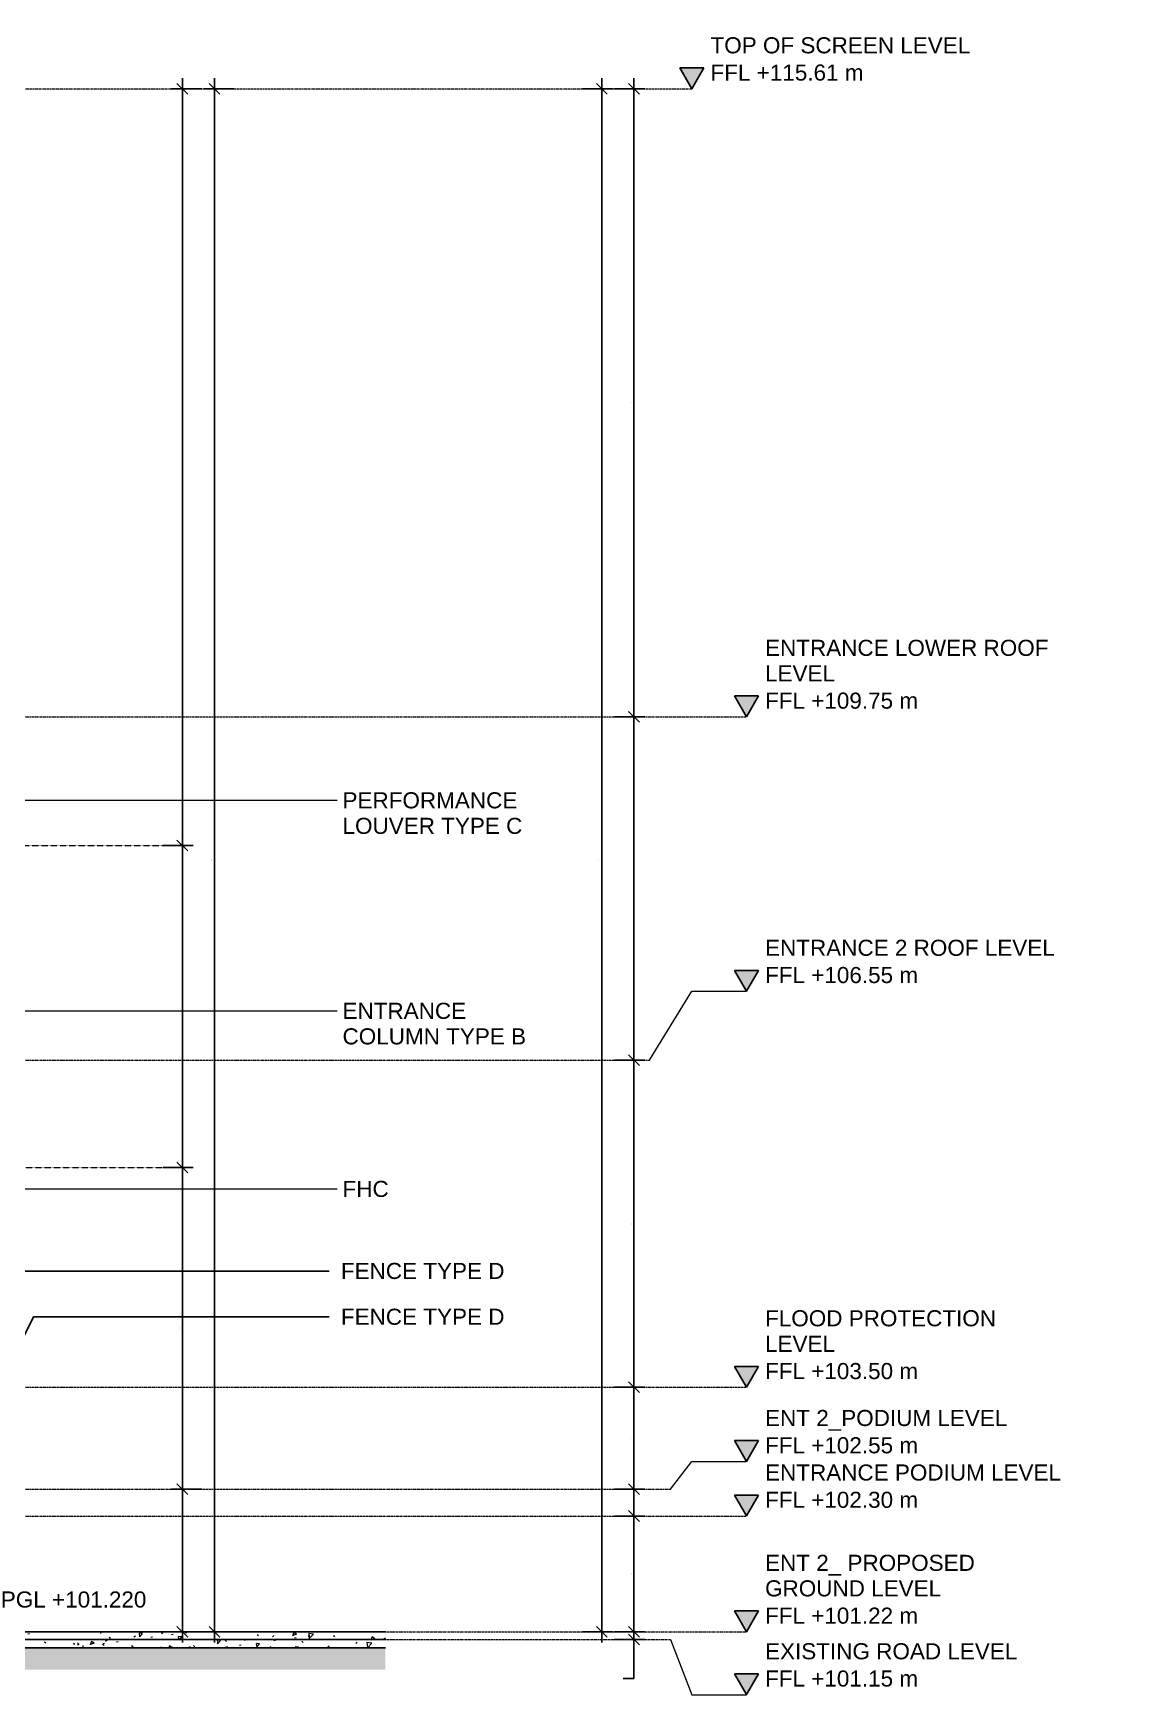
# Model space of a CAD drawing. Header units: millimetres. Extents: x 652554 to 1678317, y -308114 to 170803.
# Drawn here: x 757225 to 767477, y -100297 to -84808 of the extents above; entities that cross this region are included whole.
import ezdxf

# ---------------------------------------------------------------- set-up
doc = ezdxf.new("R2010")
doc.units = ezdxf.units.MM
doc.linetypes.add('Centre', pattern=[31.75, 6.35, -4.7625, 15.875, -4.7625])
doc.linetypes.add('DPA_Hidden 50', pattern=[3, 2, -1])
for name, color, linetype, lineweight in [('A-ANNO-DIMS', 7, 'Continuous', 9), ('A-ANNO-KEYN', 7, 'Continuous', 25), ('A-DETL', 7, 'Continuous', 70), ('A-DETL-GENF', 7, 'Continuous', 35), ('A-DETL-THIN', 7, 'Continuous', 25), ('A-FLOR-FNSH', 7, 'Continuous', 70), ('A-FLOR-LEVL', 7, 'Continuous', 9), ('A-FLOR-PATT', 7, 'Continuous', 70), ('G-ANNO-SPOR', 7, 'Continuous', 9), ('G-ANNO-TEXT', 7, 'Continuous', 9)]:
    doc.layers.add(name, color=color, linetype=linetype, lineweight=lineweight)
doc.styles.add('Arial_2', font='arial.ttf', dxfattribs={"height": 3})
doc.dimstyles.new('DPA-DIM-3_0_T-T', dxfattribs={"dimscale": 304.8, "dimtxt": 153.03891, "dimasz": 0.328084, "dimexe": 0.328084, "dimexo": 0.0625, "dimgap": 0.082021, "dimtad": 1, "dimdec": 0, "dimzin": 0, "dimdsep": 46, "dimtxsty": 'Arial_2', "dimblk1": 'OBLIQUE', "dimblk2": 'OBLIQUE', "dimsah": 1, "dimcen": 0.09, "dimdle": 0.328084, "dimclrd": 7, "dimclre": 7, "dimclrt": 7, "dimadec": 8, "dimazin": 0, "dimtfac": 1, "dimtdec": 4, "dimtix": 1, "dimtmove": 0, "dimatfit": 3, "dimfxl": 0.656168, "dimfxlon": 1, "dimtvp": 1, "dimtolj": 1, "dimtzin": 0, "dimarcsym": 2})
doc.dimstyles.new('DPA-DIM-3_0_T-T_1', dxfattribs={"dimscale": 304.8, "dimtxt": 153.03891, "dimasz": 0.328084, "dimexe": 0.328084, "dimexo": 0.0625, "dimgap": 0.082021, "dimtad": 1, "dimdec": 0, "dimzin": 0, "dimdsep": 46, "dimtxsty": 'Arial_2', "dimblk1": 'OBLIQUE', "dimblk2": 'OBLIQUE', "dimsah": 1, "dimcen": 0.09, "dimdle": 0.328084, "dimclrd": 7, "dimclre": 7, "dimclrt": 7, "dimadec": 8, "dimazin": 0, "dimtfac": 1, "dimtdec": 4, "dimtix": 1, "dimtmove": 1, "dimatfit": 3, "dimfxl": 0.656168, "dimfxlon": 1, "dimtvp": 1, "dimtolj": 1, "dimtzin": 0, "dimarcsym": 2})

# ---------------------------------------------------------------- blocks, each defined once
blk = doc.blocks.new('PPL-C-AECM-1-PP19-SE-M3-0001_rvt-1-2241-01 ENTRANCE 2 ENLARGED ELEVATION 1')
at = {"layer": 'A-FLOR-FNSH', "color": 7, "lineweight": 25}
blk.add_line((-619007, 101150), (-628221, 101150), dxfattribs=at)
blk = doc.blocks.new('Level - ARC - Level-3654792-2241-01 ENTRANCE 2 ENLARGED ELEVATION 1')
at = {"layer": 'A-FLOR-LEVL'}
blk.add_hatch(color=7, dxfattribs=at).paths.add_polyline_path([(-615530, 109945), (-615642, 109751), (-615754, 109945)])
at = {"layer": 'A-FLOR-LEVL', "color": 7, "lineweight": 25}
for p, q in [((-615530, 109945), (-615754, 109945)), ((-615754, 109945), (-615642, 109751)), ((-615642, 109751), (-615530, 109945))]:
    blk.add_line(p, q, dxfattribs=at)
blk = doc.blocks.new('_Oblique')
at = {"color": 7, "linetype": 'ByBlock', "lineweight": -2}
blk.add_line((-0.5, -0.5), (0.5, 0.5), dxfattribs=at)
blk = doc.blocks.new('*D1398')
at = {"layer": 'A-ANNO-DIMS', "color": 7, "lineweight": -2, "transparency": 16777216}
for p, q in [((762645, -85326), (762926, -85326)), ((762826, -85226), (762826, -91281)), ((762645, -91181), (762926, -91181))]:
    blk.add_line(p, q, dxfattribs=at)
at = {"layer": 'Defpoints', "color": 7, "transparency": 16777216}
for p in [(762626, -85326), (762626, -91181), (762826, -91181)]:
    blk.add_point(p, dxfattribs=at)
at = {"layer": 'A-ANNO-DIMS', "color": 7, "lineweight": -2, "transparency": 16777216, "xscale": 100, "yscale": 100, "zscale": 100}
for p, rotation in [((762826, -85326), 90), ((762826, -91181), 270)]:
    blk.add_blockref('_Oblique', p, dxfattribs=dict(at, rotation=rotation))
at = {"layer": 'A-ANNO-DIMS', "color": 7, "transparency": 16777216, "insert": (762799, -88253), "char_height": 3, "width": 553.77, "attachment_point": 5, "rotation": 90, "style": 'Arial_2'}
blk.add_mtext('\\A1;5855', dxfattribs=at)
blk = doc.blocks.new('*D1399')
at = {"layer": 'A-ANNO-DIMS', "color": 7, "lineweight": -2, "transparency": 16777216}
for p, q in [((762645, -91181), (762926, -91181)), ((762826, -91081), (762826, -94481)), ((762645, -94381), (762926, -94381))]:
    blk.add_line(p, q, dxfattribs=at)
at = {"layer": 'Defpoints', "color": 7, "transparency": 16777216}
for p in [(762626, -91181), (762626, -94381), (762826, -94381)]:
    blk.add_point(p, dxfattribs=at)
at = {"layer": 'A-ANNO-DIMS', "color": 7, "lineweight": -2, "transparency": 16777216, "xscale": 100, "yscale": 100, "zscale": 100}
for p, rotation in [((762826, -91181), 90), ((762826, -94381), 270)]:
    blk.add_blockref('_Oblique', p, dxfattribs=dict(at, rotation=rotation))
at = {"layer": 'A-ANNO-DIMS', "color": 7, "transparency": 16777216, "insert": (762799, -92781), "char_height": 3, "width": 553.77, "attachment_point": 5, "rotation": 90, "style": 'Arial_2'}
blk.add_mtext('\\A1;3200', dxfattribs=at)
blk = doc.blocks.new('*D1400')
at = {"layer": 'A-ANNO-DIMS', "color": 7, "lineweight": -2, "transparency": 16777216}
for p, q in [((762826, -94281), (762826, -97531)), ((762645, -94381), (762926, -94381)), ((762645, -97431), (762926, -97431))]:
    blk.add_line(p, q, dxfattribs=at)
at = {"layer": 'Defpoints', "color": 7, "transparency": 16777216}
for p in [(762626, -94381), (762626, -97431), (762826, -97431)]:
    blk.add_point(p, dxfattribs=at)
at = {"layer": 'A-ANNO-DIMS', "color": 7, "lineweight": -2, "transparency": 16777216, "xscale": 100, "yscale": 100, "zscale": 100}
for p, rotation in [((762826, -94381), 90), ((762826, -97431), 270)]:
    blk.add_blockref('_Oblique', p, dxfattribs=dict(at, rotation=rotation))
at = {"layer": 'A-ANNO-DIMS', "color": 7, "transparency": 16777216, "insert": (762799, -95906), "char_height": 3, "width": 553.77, "attachment_point": 5, "rotation": 90, "style": 'Arial_2'}
blk.add_mtext('\\A1;3050', dxfattribs=at)
blk = doc.blocks.new('*D1401')
at = {"layer": 'A-ANNO-DIMS', "color": 7, "lineweight": -2, "transparency": 16777216}
for p, q in [((762826, -97331), (762826, -98481)), ((762645, -97431), (762926, -97431)), ((762645, -98381), (762926, -98381))]:
    blk.add_line(p, q, dxfattribs=at)
at = {"layer": 'Defpoints', "color": 7, "transparency": 16777216}
for p in [(762626, -97431), (762626, -98381), (762826, -98381)]:
    blk.add_point(p, dxfattribs=at)
at = {"layer": 'A-ANNO-DIMS', "color": 7, "lineweight": -2, "transparency": 16777216, "xscale": 100, "yscale": 100, "zscale": 100}
for p, rotation in [((762826, -97431), 90), ((762826, -98381), 270)]:
    blk.add_blockref('_Oblique', p, dxfattribs=dict(at, rotation=rotation))
at = {"layer": 'A-ANNO-DIMS', "color": 7, "transparency": 16777216, "insert": (762799, -97906), "char_height": 3, "width": 415.32, "attachment_point": 5, "rotation": 90, "style": 'Arial_2'}
blk.add_mtext('\\A1;950', dxfattribs=at)
blk = doc.blocks.new('*D1402')
at = {"layer": 'A-ANNO-DIMS', "color": 7, "lineweight": -2, "transparency": 16777216}
for p, q in [((762826, -98281), (762826, -98731)), ((762645, -98381), (762926, -98381)), ((762645, -98631), (762926, -98631))]:
    blk.add_line(p, q, dxfattribs=at)
at = {"layer": 'Defpoints', "color": 7, "transparency": 16777216}
for p in [(762626, -98381), (762626, -98631), (762826, -98631)]:
    blk.add_point(p, dxfattribs=at)
at = {"layer": 'A-ANNO-DIMS', "color": 7, "lineweight": -2, "transparency": 16777216, "xscale": 100, "yscale": 100, "zscale": 100}
for p, rotation in [((762826, -98381), 90), ((762826, -98631), 270)]:
    blk.add_blockref('_Oblique', p, dxfattribs=dict(at, rotation=rotation))
at = {"layer": 'A-ANNO-DIMS', "color": 7, "transparency": 16777216, "insert": (762799, -98506), "char_height": 3, "width": 415.32, "attachment_point": 5, "rotation": 90, "style": 'Arial_2'}
blk.add_mtext('\\A1;250', dxfattribs=at)
blk = doc.blocks.new('*D1403')
at = {"layer": 'A-ANNO-DIMS', "color": 7, "lineweight": -2, "transparency": 16777216}
for p, q in [((762645, -98631), (762926, -98631)), ((762826, -98531), (762826, -99811)), ((762645, -99711), (762926, -99711))]:
    blk.add_line(p, q, dxfattribs=at)
at = {"layer": 'Defpoints', "color": 7, "transparency": 16777216}
for p in [(762626, -98631), (762626, -99711), (762826, -99711)]:
    blk.add_point(p, dxfattribs=at)
at = {"layer": 'A-ANNO-DIMS', "color": 7, "lineweight": -2, "transparency": 16777216, "xscale": 100, "yscale": 100, "zscale": 100}
for p, rotation in [((762826, -98631), 90), ((762826, -99711), 270)]:
    blk.add_blockref('_Oblique', p, dxfattribs=dict(at, rotation=rotation))
at = {"layer": 'A-ANNO-DIMS', "color": 7, "transparency": 16777216, "insert": (762799, -99171), "char_height": 3, "width": 553.77, "attachment_point": 5, "rotation": 90, "style": 'Arial_2'}
blk.add_mtext('\\A1;1080', dxfattribs=at)
blk = doc.blocks.new('*D1404')
at = {"layer": 'A-ANNO-DIMS', "color": 7, "lineweight": -2, "transparency": 16777216}
for p, q in [((762645, -99711), (762926, -99711)), ((762826, -99611), (762826, -99881)), ((762645, -99781), (762926, -99781)), ((762826, -100145), (762826, -99781)), ((762726, -100145), (762826, -100145))]:
    blk.add_line(p, q, dxfattribs=at)
at = {"layer": 'Defpoints', "color": 7, "transparency": 16777216}
for p in [(762626, -99711), (762626, -99781), (762826, -99781)]:
    blk.add_point(p, dxfattribs=at)
at = {"layer": 'A-ANNO-DIMS', "color": 7, "lineweight": -2, "transparency": 16777216, "xscale": 100, "yscale": 100, "zscale": 100}
for p, rotation in [((762826, -99711), 90), ((762826, -99781), 270)]:
    blk.add_blockref('_Oblique', p, dxfattribs=dict(at, rotation=rotation))
at = {"layer": 'A-ANNO-DIMS', "color": 7, "transparency": 16777216, "insert": (762697, -100257), "char_height": 3, "width": 276.88, "attachment_point": 1, "rotation": 90, "line_spacing_factor": 0.941778, "style": 'Arial_2'}
blk.add_mtext('\\A1;70', dxfattribs=at)
blk = doc.blocks.new('*D1413')
at = {"layer": 'A-ANNO-DIMS', "color": 7, "lineweight": -2, "transparency": 16777216}
for p, q in [((758796, -85326), (758515, -85326)), ((758615, -85226), (758615, -92481)), ((758434, -92381), (758715, -92381))]:
    blk.add_line(p, q, dxfattribs=at)
at = {"layer": 'Defpoints', "color": 7, "transparency": 16777216}
for p in [(758815, -85326), (758415, -92381), (758615, -92381)]:
    blk.add_point(p, dxfattribs=at)
at = {"layer": 'A-ANNO-DIMS', "color": 7, "lineweight": -2, "transparency": 16777216, "xscale": 100, "yscale": 100, "zscale": 100}
for p, rotation in [((758615, -85326), 90), ((758615, -92381), 270)]:
    blk.add_blockref('_Oblique', p, dxfattribs=dict(at, rotation=rotation))
at = {"layer": 'A-ANNO-DIMS', "color": 7, "transparency": 16777216, "insert": (758588, -88853), "char_height": 3, "width": 553.77, "attachment_point": 5, "rotation": 90, "style": 'Arial_2'}
blk.add_mtext('\\A1;7055', dxfattribs=at)
blk = doc.blocks.new('*D1414')
at = {"layer": 'A-ANNO-DIMS', "color": 7, "lineweight": -2, "transparency": 16777216}
for p, q in [((758615, -92281), (758615, -95481)), ((758434, -92381), (758715, -92381)), ((758434, -95381), (758715, -95381))]:
    blk.add_line(p, q, dxfattribs=at)
at = {"layer": 'Defpoints', "color": 7, "transparency": 16777216}
for p in [(758415, -92381), (758415, -95381), (758615, -95381)]:
    blk.add_point(p, dxfattribs=at)
at = {"layer": 'A-ANNO-DIMS', "color": 7, "lineweight": -2, "transparency": 16777216, "xscale": 100, "yscale": 100, "zscale": 100}
for p, rotation in [((758615, -92381), 90), ((758615, -95381), 270)]:
    blk.add_blockref('_Oblique', p, dxfattribs=dict(at, rotation=rotation))
at = {"layer": 'A-ANNO-DIMS', "color": 7, "transparency": 16777216, "insert": (758588, -93881), "char_height": 3, "width": 553.77, "attachment_point": 5, "rotation": 90, "style": 'Arial_2'}
blk.add_mtext('\\A1;3000', dxfattribs=at)
blk = doc.blocks.new('*D1415')
at = {"layer": 'A-ANNO-DIMS', "color": 7, "lineweight": -2, "transparency": 16777216}
for p, q in [((758434, -95381), (758715, -95381)), ((758615, -95281), (758615, -98481)), ((758796, -98381), (758515, -98381))]:
    blk.add_line(p, q, dxfattribs=at)
at = {"layer": 'Defpoints', "color": 7, "transparency": 16777216}
for p in [(758415, -95381), (758615, -98381), (758815, -98381)]:
    blk.add_point(p, dxfattribs=at)
at = {"layer": 'A-ANNO-DIMS', "color": 7, "lineweight": -2, "transparency": 16777216, "xscale": 100, "yscale": 100, "zscale": 100}
for p, rotation in [((758615, -95381), 90), ((758615, -98381), 270)]:
    blk.add_blockref('_Oblique', p, dxfattribs=dict(at, rotation=rotation))
at = {"layer": 'A-ANNO-DIMS', "color": 7, "transparency": 16777216, "insert": (758588, -96881), "char_height": 3, "width": 553.77, "attachment_point": 5, "rotation": 90, "style": 'Arial_2'}
blk.add_mtext('\\A1;3000', dxfattribs=at)
blk = doc.blocks.new('*D1416')
at = {"layer": 'A-ANNO-DIMS', "color": 7, "lineweight": -2, "transparency": 16777216}
for p, q in [((758615, -98281), (758615, -99811)), ((758796, -98381), (758515, -98381)), ((758796, -99711), (758515, -99711))]:
    blk.add_line(p, q, dxfattribs=at)
at = {"layer": 'Defpoints', "color": 7, "transparency": 16777216}
for p in [(758815, -98381), (758615, -99711), (758815, -99711)]:
    blk.add_point(p, dxfattribs=at)
at = {"layer": 'A-ANNO-DIMS', "color": 7, "lineweight": -2, "transparency": 16777216, "xscale": 100, "yscale": 100, "zscale": 100}
for p, rotation in [((758615, -98381), 90), ((758615, -99711), 270)]:
    blk.add_blockref('_Oblique', p, dxfattribs=dict(at, rotation=rotation))
at = {"layer": 'A-ANNO-DIMS', "color": 7, "transparency": 16777216, "insert": (758588, -99046), "char_height": 3, "width": 553.77, "attachment_point": 5, "rotation": 90, "style": 'Arial_2'}
blk.add_mtext('\\A1;1330', dxfattribs=at)
blk = doc.blocks.new('*D1386')
at = {"layer": 'A-ANNO-DIMS', "color": 7, "lineweight": -2, "transparency": 16777216}
for p, q in [((762345, -85326), (762626, -85326)), ((762526, -85226), (762526, -99811)), ((762345, -99711), (762626, -99711))]:
    blk.add_line(p, q, dxfattribs=at)
at = {"layer": 'Defpoints', "color": 7, "transparency": 16777216}
for p in [(762326, -85326), (762326, -99711), (762526, -99711)]:
    blk.add_point(p, dxfattribs=at)
at = {"layer": 'A-ANNO-DIMS', "color": 7, "lineweight": -2, "transparency": 16777216, "xscale": 100, "yscale": 100, "zscale": 100}
for p, rotation in [((762526, -85326), 90), ((762526, -99711), 270)]:
    blk.add_blockref('_Oblique', p, dxfattribs=dict(at, rotation=rotation))
at = {"layer": 'A-ANNO-DIMS', "color": 7, "transparency": 16777216, "insert": (762499, -92518), "char_height": 3, "width": 692.21, "attachment_point": 5, "rotation": 90, "style": 'Arial_2'}
blk.add_mtext('\\A1;14385', dxfattribs=at)
blk = doc.blocks.new('*D1387')
at = {"layer": 'A-ANNO-DIMS', "color": 7, "lineweight": -2, "transparency": 16777216}
for p, q in [((759096, -85326), (758815, -85326)), ((758915, -85226), (758915, -99811)), ((759096, -99711), (758815, -99711))]:
    blk.add_line(p, q, dxfattribs=at)
at = {"layer": 'Defpoints', "color": 7, "transparency": 16777216}
for p in [(759115, -85326), (758915, -99711), (759115, -99711)]:
    blk.add_point(p, dxfattribs=at)
at = {"layer": 'A-ANNO-DIMS', "color": 7, "lineweight": -2, "transparency": 16777216, "xscale": 100, "yscale": 100, "zscale": 100}
for p, rotation in [((758915, -85326), 90), ((758915, -99711), 270)]:
    blk.add_blockref('_Oblique', p, dxfattribs=dict(at, rotation=rotation))
at = {"layer": 'A-ANNO-DIMS', "color": 7, "transparency": 16777216, "insert": (758888, -92518), "char_height": 3, "width": 692.21, "attachment_point": 5, "rotation": 90, "style": 'Arial_2'}
blk.add_mtext('\\A1;14385', dxfattribs=at)

msp = doc.modelspace()

# ---------------------------------------------------------------- hatches: boundary and pattern name
at = {"layer": 'A-DETL-GENF', "lineweight": 9}
h = msp.add_hatch(dxfattribs=at)
h.set_pattern_fill('FP_9', style=0, pattern_type=2)
h.set_pattern_definition([(45, (755994.4, -200931.02), (0, 224.5064), [158.75, -158.75]), (45, (755952.3, -200888.92), (0, 224.5064), [158.75, -158.75]), (45, (755910.2, -200846.83), (0, 224.5064), [158.75, -158.75]), (135, (755910.2, -200818.76), (-224.5064, 1e-14), [158.75, -158.75]), (135, (755952.3, -200776.67), (-224.5064, 1e-14), [158.75, -158.75]), (135, (755994.4, -200734.57), (-224.5064, 1e-14), [158.75, -158.75])])
h.paths.add_polyline_path([(738827.0747, -100062.6131), (760509.0696, -100062.6131), (760509.0696, -99861.019), (738827.0747, -99861.019)])
at = {"layer": 'A-FLOR-PATT', "lineweight": 9}
h = msp.add_hatch(dxfattribs=at)
h.set_pattern_fill('FP_6', angle=-220, style=0, pattern_type=2)
h.set_pattern_definition([(230, (599069.5, -99711.02), (-364.36793, 31.8783), [38.1, -419.1]), (175, (599069.5, -99711.02), (70.48585, -382.1133), [30.48, -335.28]), (280.451, (599039.15, -99708.36), (-293.885, -350.2334), [32.38, -356.18]), (226.184, (599069.5, -99812.6), (-542.1585, 84.0858), [57.15, -628.65]), (276.636, (599024.33, -99805.6), (-474.8049, -494.8554), [48.57, -534.27]), (171.184, (599069.5, -99812.6), (-474.8102, -494.85), [45.72, -502.92]), (201, (599018.7, -99787.22), (-303.22847, 204.53046), [38.1, -419.1]), (146, (599018.7, -99787.22), (-123.6039, -368.37604), [30.48, -335.28]), (251.451, (598993.44, -99770.17), (-426.8341, -163.8427), [32.38, -356.18]), (217.5, (599069.51, -99711.02), (-6.17665, -169.11015), [16.764, -314.452, 16.764, -660.146]), (217.5, (599069.51, -99711.02), (-6.17665, -169.11015), [-347.98, -323.596, 16.764, -319.786]), (187.5, (599069.51, -99711.02), (-133.63888, -200.3615), [16.764, -177.292, 16.764, -435.102]), (187.5, (599069.51, -99711.02), (-133.63888, -200.3615), [-210.82, -306.832, 16.764, -111.506]), (147.5, (599182.8, -99711.02), (-271.18182, 11.45836), [16.764, -110.236, 16.764, -905.256]), (147.5, (599182.8, -99711.02), (-271.18182, 11.45836), [-143.764, -379.476, 16.764, -509.016]), (137.5, (599233.6, -99711.02), (-296.2585, -50.85285), [16.764, -148.336, 16.764, -619.76]), (137.5, (599233.6, -99711.02), (-296.2585, -50.85285), [-181.864, -246.38, 16.764, -356.616])])
h.paths.add_polyline_path([(757798.8202, -99861.019), (760509.0696, -99861.019), (760509.0696, -99711.019), (754219.175, -99711.019), (754219.175, -99861.019), (757121.2579, -99861.019)])

# ---------------------------------------------------------------- linework, layer by layer
at = {"layer": 'A-ANNO-KEYN', "color": 7}
for p, q in [((757144.8746, -96348.3348), (759982.4959, -96348.3348)), ((756547.6195, -98146.0183), (757226.2401, -96775.5035)), ((757226.2401, -96775.5035), (759982.4959, -96775.5035))]:
    msp.add_line(p, q, dxfattribs=at)
at = {"layer": 'A-DETL', "color": 7, "linetype": 'DPA_Hidden 50', "lineweight": 9}
for p, q in [((754519.175, -92381.019), (758519.175, -92381.019)), ((754394.175, -95381.019), (758694.175, -95381.019))]:
    msp.add_line(p, q, dxfattribs=at)
at = {"layer": 'A-DETL-THIN', "color": 7}
msp.add_line((760509.0696, -99861.019), (738827.0747, -99861.019), dxfattribs=at)
at = {"layer": 'A-FLOR-FNSH', "color": 7, "lineweight": 25}
for p, q in [((760509.0696, -99711.019), (754219.175, -99711.019)), ((754219.175, -99861.019), (760509.0696, -99861.019))]:
    msp.add_line(p, q, dxfattribs=at)
at = {"layer": 'A-FLOR-LEVL', "color": 7, "linetype": 'Centre'}
for p, q in [((740667.7788, -85325.8984), (763366.4167, -85325.8984)), ((741176.3131, -91181.019), (763874.9509, -91181.019)), ((741176.3131, -94381.019), (762971.0468, -94381.019)), ((741176.3131, -97431.019), (763874.9509, -97431.019)), ((741176.3131, -98381.019), (763167.6491, -98381.019)), ((741176.3131, -98631.019), (763874.9509, -98631.019)), ((738408.1734, -99711.019), (763874.9509, -99711.019)), ((738408.1734, -99781.019), (763167.6491, -99781.019))]:
    msp.add_line(p, q, dxfattribs=at)
at = {"layer": 'A-FLOR-LEVL', "color": 7}
for p, q in [((762971.0468, -94381.019), (763364.3958, -93739.184)), ((763364.3958, -93739.184), (763874.9509, -93739.184)), ((763167.6491, -98381.019), (763364.3958, -98122.8626)), ((763364.3958, -98122.8626), (763874.9509, -98122.8626)), ((763167.6491, -99781.019), (763364.3958, -100297.3559)), ((763364.3958, -100297.3559), (763874.9509, -100297.3559))]:
    msp.add_line(p, q, dxfattribs=at)
at = {"layer": 'G-ANNO-TEXT', "color": 7}
for p, q in [((753954.6559, -91958.6362), (760058.4638, -91958.6362)), ((755206.2345, -93921.2014), (760058.4638, -93921.2014)), ((756476.7521, -95581.4837), (760058.4638, -95581.4837))]:
    msp.add_line(p, q, dxfattribs=at)

# ---------------------------------------------------------------- block references
at = {"color": 7, "lineweight": 5}
msp.add_blockref('PPL-C-AECM-1-PP19-SE-M3-0001_rvt-1-2241-01 ENTRANCE 2 ENLARGED ELEVATION 1', (1379516.5465, -200931.019), dxfattribs=at)
at = {"layer": 'A-FLOR-LEVL', "color": 7, "lineweight": 25}
for p in [(1379008.0122, -195075.8984), (1379516.5465, -200931.019), (1379516.5465, -203489.184), (1379516.5465, -207181.019), (1379516.5465, -207872.8626), (1379516.5465, -208381.019), (1379516.5465, -209461.019), (1379516.5465, -210047.3559)]:
    msp.add_blockref('Level - ARC - Level-3654792-2241-01 ENTRANCE 2 ENLARGED ELEVATION 1', p, dxfattribs=at)

# ---------------------------------------------------------------- texts
at = {"layer": 'A-ANNO-KEYN', "color": 7, "lineweight": 9, "char_height": 150, "width": 1871.940312, "attachment_point": 1, "style": 'Arial_2'}
for insert in [(760093.2852, -96271.1577), (760093.2852, -96698.3265)]:
    msp.add_mtext('FENCE TYPE D', dxfattribs=dict(at, insert=insert))
at = {"layer": 'A-FLOR-LEVL', "color": 7, "char_height": 150, "attachment_point": 1, "style": 'Arial_2', "bg_fill": 3, "box_fill_scale": 1.25, "bg_fill_color": 256, "bg_fill_true_color": 13158600, "bg_fill_transparency": 0}
for s, insert, width in [('TOP OF SCREEN LEVEL', (763539.5794, -84845.1936), 2982.2775), ('ENTRANCE LOWER ROOF', (764048.1137, -90462.3142), 3258.859687), ('ENTRANCE 2 ROOF LEVEL', (764048.1137, -93258.4792), 3322.994687), ('FLOOD PROTECTION', (764048.1137, -96712.3142), 2649.577187), ('ENT 2_PODIUM LEVEL', (764048.1137, -97642.1578), 2781.855625), ('ENT 2_ PROPOSED', (764048.1137, -98992.3142), 2409.070937)]:
    msp.add_mtext(s, dxfattribs=dict(at, insert=insert, width=width))
at = {"layer": 'G-ANNO-TEXT', "color": 7, "char_height": 150, "attachment_point": 1, "style": 'Arial_2'}
for s, insert, width in [('PERFORMANCE ', (760108.4638, -91883.6362), 2068.35375), ('LOUVER TYPE C', (760108.4638, -92121.7612), 2060.336875), ('ENTRANCE ', (760108.4638, -93846.2014), 1487.130312), ('COLUMN TYPE B', (760108.4638, -94084.3264), 2100.42125), ('FHC', (760108.4638, -95506.4837), 525.105312)]:
    msp.add_mtext(s, dxfattribs=dict(at, insert=insert, width=width))

# ---------------------------------------------------------------- dimensions: what is measured, and where the dimension line sits
at = {"layer": 'A-ANNO-DIMS', "color": 7}
for base, p1, p2, override, picture, middle in [((758614.7497, -92381.019), (758814.7497, -85325.8984), (758414.7497, -92381.019), {"dimpost": '<>', "dimclrd": 7, "dimclre": 7, "dimclrt": 7, "dimfxl": 7066.450751}, '*D1413', (758588.218, -88853.4587)), ((758914.7497, -99711.019), (759114.7497, -85325.8984), (759114.7497, -99711.019), {"dimpost": '<>', "dimclrd": 7, "dimclre": 7, "dimclrt": 7, "dimfxl": 14385.120567}, '*D1387', (758888.217, -92518.4587)), ((762525.6616, -99711.019), (762325.6616, -85325.8984), (762325.6616, -99711.019), {"dimpost": '<>', "dimclrd": 7, "dimclre": 7, "dimclrt": 7, "dimfxl": 14385.120567}, '*D1386', (762499.1289, -92518.4587)), ((762825.6616, -91181.019), (762625.6616, -85325.8984), (762625.6616, -91181.019), {"dimpost": '<>', "dimclrd": 7, "dimclre": 7, "dimclrt": 7, "dimfxl": 5855.120567}, '*D1398', (762799.1299, -88253.4587)), ((762825.6616, -94381.019), (762625.6616, -91181.019), (762625.6616, -94381.019), {"dimpost": '<>', "dimclrd": 7, "dimclre": 7, "dimclrt": 7, "dimfxl": 3200}, '*D1399', (762799.1289, -92781.019)), ((758614.7497, -95381.019), (758414.7497, -92381.019), (758414.7497, -95381.019), {"dimpost": '<>', "dimclrd": 7, "dimclre": 7, "dimclrt": 7, "dimfxl": 3000}, '*D1414', (758588.217, -93881.019)), ((762825.6616, -97431.019), (762625.6616, -94381.019), (762625.6616, -97431.019), {"dimpost": '<>', "dimclrd": 7, "dimclre": 7, "dimclrt": 7, "dimfxl": 3050}, '*D1400', (762799.1289, -95906.019)), ((758614.7497, -98381.019), (758414.7497, -95381.019), (758814.7497, -98381.019), {"dimpost": '<>', "dimclrd": 7, "dimclre": 7, "dimclrt": 7, "dimfxl": 3026.54919}, '*D1415', (758588.217, -96881.019)), ((762825.6616, -98381.019), (762625.6616, -97431.019), (762625.6616, -98381.019), {"dimpost": '<>', "dimclrd": 7, "dimclre": 7, "dimclrt": 7, "dimfxl": 950}, '*D1401', (762799.1299, -97906.019)), ((758614.7497, -99711.019), (758814.7497, -98381.019), (758814.7497, -99711.019), {"dimpost": '<>', "dimclrd": 7, "dimclre": 7, "dimclrt": 7, "dimfxl": 1330}, '*D1416', (758588.217, -99046.019)), ((762825.6616, -98631.019), (762625.6616, -98381.019), (762625.6616, -98631.019), {"dimpost": '<>', "dimclrd": 7, "dimclre": 7, "dimclrt": 7, "dimfxl": 250}, '*D1402', (762799.1299, -98506.019)), ((762825.6616, -99711.019), (762625.6616, -98631.019), (762625.6616, -99711.019), {"dimpost": '<>', "dimclrd": 7, "dimclre": 7, "dimclrt": 7, "dimfxl": 1080}, '*D1403', (762799.1299, -99171.019))]:
    dim = msp.add_linear_dim(base=base, p1=p1, p2=p2, angle=90, dimstyle='DPA-DIM-3_0_T-T', override=override, dxfattribs=at)
    dim.commit()
    dim.dimension.update_dxf_attribs({"geometry": picture, "text_midpoint": middle})
dim = msp.add_linear_dim(base=(762825.6616, -99781.019), p1=(762625.6616, -99711.019), p2=(762625.6616, -99781.019), angle=90, dimstyle='DPA-DIM-3_0_T-T_1', override={"dimpost": '<>', "dimclrd": 7, "dimclre": 7, "dimclrt": 7, "dimfxl": 70}, dxfattribs=at)
dim.commit()
dim.dimension.update_dxf_attribs({"geometry": '*D1404', "text_midpoint": (762705.9272, -100145.0933), "dimtype": 160, "text_rotation": 90})

# ---------------------------------------------------------------- next in the draw order: texts
at = {"layer": 'A-FLOR-LEVL', "color": 7, "char_height": 150, "attachment_point": 1, "style": 'Arial_2', "bg_fill": 3, "box_fill_scale": 1.25, "bg_fill_color": 256, "bg_fill_true_color": 13158600, "bg_fill_transparency": 0}
for s, insert, width in [('FFL +115.61 m', (763539.5794, -85099.4505), 1763.7125), ('LEVEL', (764048.1137, -90700.4392), 805.695937), ('FFL +106.55 m', (764048.1137, -93512.7361), 1763.7125), ('LEVEL', (764048.1137, -96950.4392), 805.695937), ('FFL +102.55 m', (764048.1137, -97896.4147), 1763.7125), ('GROUND LEVEL', (764048.1137, -99230.4392), 2016.244062), ('EXISTING ROAD LEVEL', (764048.1137, -99816.6511), 2890.083437)]:
    msp.add_mtext(s, dxfattribs=dict(at, insert=insert, width=width))
at = {"layer": 'G-ANNO-SPOR', "color": 7, "insert": (756922.3892, -99334.2212), "char_height": 150, "width": 1623.314791, "attachment_point": 1, "line_spacing_factor": 0.941778, "style": 'Arial_2', "bg_fill": 3, "box_fill_scale": 1.25, "bg_fill_color": 256, "bg_fill_true_color": 13158600, "bg_fill_transparency": 0}
msp.add_mtext('PGL +101.220', dxfattribs=at)

# ---------------------------------------------------------------- next in the draw order: texts
at = {"layer": 'A-FLOR-LEVL', "color": 7, "char_height": 150, "attachment_point": 1, "style": 'Arial_2', "bg_fill": 3, "box_fill_scale": 1.25, "bg_fill_color": 256, "bg_fill_true_color": 13158600, "bg_fill_transparency": 0}
for s, insert, width in [('FFL +109.75 m', (764048.1137, -90954.5711), 1763.7125), ('FFL +103.50 m', (764048.1137, -97204.5711), 1763.7125), ('ENTRANCE PODIUM LEVEL', (764048.1137, -98150.3142), 3391.138125), ('FFL +101.22 m', (764048.1137, -99484.5711), 1763.7125), ('FFL +101.15 m', (764048.1137, -100070.908), 1763.7125)]:
    msp.add_mtext(s, dxfattribs=dict(at, insert=insert, width=width))

# ---------------------------------------------------------------- next in the draw order: texts
at = {"layer": 'A-FLOR-LEVL', "color": 7, "insert": (764048.1137, -98404.5711), "char_height": 150, "width": 1763.7125, "attachment_point": 1, "style": 'Arial_2', "bg_fill": 3, "box_fill_scale": 1.25, "bg_fill_color": 256, "bg_fill_true_color": 13158600, "bg_fill_transparency": 0}
msp.add_mtext('FFL +102.30 m', dxfattribs=at)

doc.saveas('drawing.dxf')
